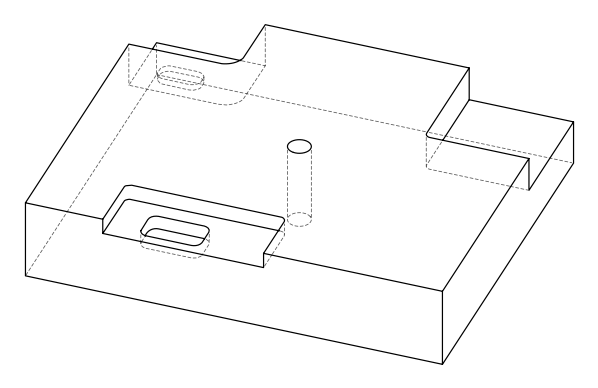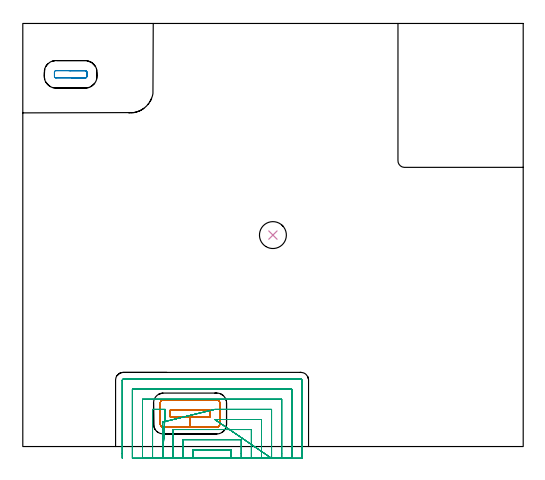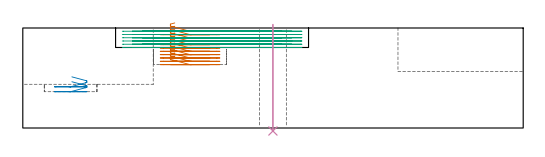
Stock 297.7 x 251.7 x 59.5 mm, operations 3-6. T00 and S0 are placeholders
(PLAN: 6 operations, 5 tool changes, 97.3 min)
(1 MILL_CORNER_NOTCH_RECTANGULAR | CORNER_NOTCH_RECTANGULAR | NXT0201_008 | Follow Part, ap 1.5, ae 75% | 64.69 min | 165100 mm3)
(2 MILL_CORNER_NOTCH_RECTANGULAR_1 | CORNER_NOTCH_RECTANGULAR_1 | UGT0201_094 | Follow Part, ap 5, ae 75% | 5.78 min | 136933 mm3)
(3 MILL_RECTANGULAR_POCKET | POCKET_RECTANGULAR_STRAIGHT | UGT0201_126 | Follow Part, ap 2, ae 75% | 4.45 min | 22370 mm3)
(4 MILL_RECTANGULAR_POCKET_1 | POCKET_RECTANGULAR_STRAIGHT_1 | NXT0201_011 | Follow Part, ap 3, ae 75% | 0.38 min | 2068 mm3)
(5 MILL_SLOT | SLOT_PARTIAL_RECTANGULAR | UGT0201_126 | Follow Part, ap 2, ae 75% | 21.79 min | 46720 mm3)
(6 INDEXABLE_INSERT_DRILL_THROUGH_HOLE_FROM_SOLID | STEP1HOLE | NXT0302_003 | 0.25 min | 11957 mm3)
(TOOL NXT0201_008 | ENDMILL 6mm [2P460-0600-NA 1630] | D6 FL26 Z6)
(TOOL UGT0201_094 | End mill 20 mm | D20 FL38 Z4)
(TOOL UGT0201_126 | Carbide End Mill 8.0 | D8 FL15 Z4)
(TOOL NXT0201_011 | ENDMILL 12mm [2P460-1200-NA 1630] | D12 FL38 Z6)
(TOOL NXT0302_003 | Index. Insert Drill 16mm [880-D1600L20-05] | D16 PA176 FL80 Z2)
(OP 3 MILL_RECTANGULAR_POCKET)
G17 G21 G94 G90
T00 M6
G54
G17 G0 G90 X90.392 Y21.8 S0 M3
G43 Z69.5 H0
Z62.5
G94 G1 X87.8 Z61.805 F250.
Y17.5 Z60.653
X99.5 Z57.518
X111.2 F500.
Y21.8
X87.8
Y17.5
X99.5
Y11.5
X115.4
G3 X117.2 Y13.3 R1.8
G1 Y26.
G3 X115.4 Y27.8 R1.8
G1 X83.6
G3 X81.8 Y26. R1.8
G1 Y13.3
G3 X83.6 Y11.5 R1.8
G1 X99.5
X100.5
G0 X90.392 Y21.8 Z60.518
G1 X87.8 Z59.823 F250.
Y17.5 Z58.671
X99.5 Z55.536
X111.2 F500.
Y21.8
X87.8
Y17.5
X99.5
Y11.5
X115.4
G3 X117.2 Y13.3 R1.8
G1 Y26.
G3 X115.4 Y27.8 R1.8
G1 X83.6
G3 X81.8 Y26. R1.8
G1 Y13.3
G3 X83.6 Y11.5 R1.8
G1 X99.5
X100.5
G0 X90.392 Y21.8 Z58.536
G1 X87.8 Z57.842 F250.
Y17.5 Z56.689
X99.5 Z53.554
X111.2 F500.
Y21.8
X87.8
Y17.5
X99.5
Y11.5
X115.4
G3 X117.2 Y13.3 R1.8
G1 Y26.
G3 X115.4 Y27.8 R1.8
G1 X83.6
G3 X81.8 Y26. R1.8
G1 Y13.3
G3 X83.6 Y11.5 R1.8
G1 X99.5
X100.5
G0 X90.392 Y21.8 Z56.554
G1 X87.8 Z55.86 F250.
Y17.5 Z54.708
X99.5 Z51.573
X111.2 F500.
Y21.8
X87.8
Y17.5
X99.5
Y11.5
X115.4
G3 X117.2 Y13.3 R1.8
G1 Y26.
G3 X115.4 Y27.8 R1.8
G1 X83.6
G3 X81.8 Y26. R1.8
G1 Y13.3
G3 X83.6 Y11.5 R1.8
G1 X99.5
X100.5
G0 X90.392 Y21.8 Z54.573
G1 X87.8 Z53.878 F250.
Y17.5 Z52.726
X99.5 Z49.591
X111.2 F500.
Y21.8
X87.8
Y17.5
X99.5
Y11.5
X115.4
G3 X117.2 Y13.3 R1.8
G1 Y26.
G3 X115.4 Y27.8 R1.8
G1 X83.6
G3 X81.8 Y26. R1.8
G1 Y13.3
G3 X83.6 Y11.5 R1.8
G1 X99.5
X100.5
G0 X90.392 Y21.8 Z52.591
G1 X87.8 Z51.896 F250.
Y17.5 Z50.744
X99.5 Z47.609
X111.2 F500.
Y21.8
X87.8
Y17.5
X99.5
Y11.5
X115.4
G3 X117.2 Y13.3 R1.8
G1 Y26.
G3 X115.4 Y27.8 R1.8
G1 X83.6
G3 X81.8 Y26. R1.8
G1 Y13.3
G3 X83.6 Y11.5 R1.8
G1 X99.5
X100.5
G0 X90.392 Y21.8 Z50.609
G1 X87.8 Z49.914 F250.
Y17.5 Z48.762
X99.5 Z45.627
X111.2 F500.
Y21.8
X87.8
Y17.5
X99.5
Y11.5
X115.4
G3 X117.2 Y13.3 R1.8
G1 Y26.
G3 X115.4 Y27.8 R1.8
G1 X83.6
G3 X81.8 Y26. R1.8
G1 Y13.3
G3 X83.6 Y11.5 R1.8
G1 X99.5
X100.5
G0 X90.392 Y21.8 Z48.627
G1 X87.8 Z47.933 F250.
Y17.5 Z46.78
X99.5 Z43.645
X111.2 F500.
Y21.8
X87.8
Y17.5
X99.5
Y11.5
X115.4
G3 X117.2 Y13.3 R1.8
G1 Y26.
G3 X115.4 Y27.8 R1.8
G1 X83.6
G3 X81.8 Y26. R1.8
G1 Y13.3
G3 X83.6 Y11.5 R1.8
G1 X99.5
X100.5
G0 X90.392 Y21.8 Z46.645
G1 X87.8 Z45.951 F250.
Y17.5 Z44.799
X99.5 Z41.664
X111.2 F500.
Y21.8
X87.8
Y17.5
X99.5
Y11.5
X115.4
G3 X117.2 Y13.3 R1.8
G1 Y26.
G3 X115.4 Y27.8 R1.8
G1 X83.6
G3 X81.8 Y26. R1.8
G1 Y13.3
G3 X83.6 Y11.5 R1.8
G1 X99.5
X100.5
G0 X90.392 Y21.8 Z44.664
G1 X87.8 Z43.969 F250.
Y17.5 Z42.817
X99.5 Z39.682
X111.2 F500.
Y21.8
X87.8
Y17.5
X99.5
Y11.5
X115.4
G3 X117.2 Y13.3 R1.8
G1 Y26.
G3 X115.4 Y27.8 R1.8
G1 X83.6
G3 X81.8 Y26. R1.8
G1 Y13.3
G3 X83.6 Y11.5 R1.8
G1 X99.5
X100.5
G0 X90.392 Y21.8 Z42.682
G1 X87.8 Z41.987 F250.
Y17.5 Z40.835
X99.5 Z37.7
X111.2 F500.
Y21.8
X87.8
Y17.5
X99.5
Y11.5
X115.4
G3 X117.2 Y13.3 R1.8
G1 Y26.
G3 X115.4 Y27.8 R1.8
G1 X83.6
G3 X81.8 Y26. R1.8
G1 Y13.3
G3 X83.6 Y11.5 R1.8
G1 X99.5
X100.5
G0 Z69.5
M5
M2
(OP 4 MILL_RECTANGULAR_POCKET_1)
G17 G21 G94 G90
T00 M6
G54
G17 G0 G90 X29.208 Y219.3 S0 M3
G43 Z69.5 H1
Z30.431
G94 G1 X37.2 Z28.289 F250.
X37.295 Z28.264
X37.533 Y219.359 Z28.198
X37.747 Y219.479 Z28.132
X37.921 Y219.653 Z28.067
X38.041 Y219.867 Z28.001
X38.1 Y220.105 Z27.935
Y222.795 Z27.214
X38.041 Y223.033 Z27.148
X37.921 Y223.247 Z27.083
X37.747 Y223.421 Z27.017
X37.533 Y223.541 Z26.951
X37.295 Y223.6 Z26.885
X37.2 Z26.86
X28.45 Z24.515
X19.7 F500.
G3 X18.8 Y222.7 R0.9
G1 Y220.2
G3 X19.7 Y219.3 R0.9
G1 X37.2
G3 X38.1 Y220.2 R0.9
G1 Y222.7
G3 X37.2 Y223.6 R0.9
G1 X28.45
X27.45
G0 X29.208 Y219.3 Z27.515
G1 X37.2 Z25.374 F250.
X37.295 Z25.349
X37.533 Y219.359 Z25.283
X37.747 Y219.479 Z25.217
X37.921 Y219.653 Z25.151
X38.041 Y219.867 Z25.085
X38.1 Y220.105 Z25.02
Y222.795 Z24.299
X38.041 Y223.033 Z24.233
X37.921 Y223.247 Z24.167
X37.747 Y223.421 Z24.102
X37.533 Y223.541 Z24.036
X37.295 Y223.6 Z23.97
X37.2 Z23.945
X28.45 Z21.6
X19.7 F500.
G3 X18.8 Y222.7 R0.9
G1 Y220.2
G3 X19.7 Y219.3 R0.9
G1 X37.2
G3 X38.1 Y220.2 R0.9
G1 Y222.7
G3 X37.2 Y223.6 R0.9
G1 X28.45
X27.45
G0 Z69.5
M5
M2
(OP 5 MILL_SLOT)
G17 G21 G94 G90
T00 M6
G54
G17 G0 G90 X124. Y-7. S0 M3
G43 Z69.5 H0
Z57.567
G94 G1 Y-4. F250.
Y-1.9 F500.
X101.2
Y-4.
Y-7. F250.
X130.
Y-4.
Y4.1 F500.
X95.2
Y-4.
Y-7. F250.
X136.
Y-4.
Y10.1 F500.
X89.2
Y-4.
Y-7. F250.
X142.
Y-4.
Y16.1 F500.
X117.2
X114.2 F250.
X148. Y-7. F500.
Y-4. F250.
Y22.1 F500.
X117.2
X114.2 F250.
X83.2 Y14.55 F500.
Y11.55 F250.
Y-4. F500.
Y-7. F250.
X84.8 Y22.1 F500.
X81.8 F250.
X77.2 F500.
Y-4.
Y-7. F250.
X154.
Y-4.
Y28.1 F500.
X71.2
Y-4.
Y-7. F250.
X160.
Y-4.
Y34.1 F500.
X65.2
Y-4.
Y-7. F250.
X166.
Y-4.
Y39.5 F500.
G3 X165.4 Y40.1 R0.6
G1 X59.8
G3 X59.2 Y39.5 R0.6
G1 Y-4.
Y-7. F250.
G0 X124. Z55.633
G1 Y-4.
Y-1.9 F500.
X101.2
Y-4.
Y-7. F250.
X130.
Y-4.
Y4.1 F500.
X95.2
Y-4.
Y-7. F250.
X136.
Y-4.
Y10.1 F500.
X89.2
Y-4.
Y-7. F250.
X142.
Y-4.
Y16.1 F500.
X117.2
X114.2 F250.
X148. Y-7. F500.
Y-4. F250.
Y22.1 F500.
X117.2
X114.2 F250.
X83.2 Y14.55 F500.
Y11.55 F250.
Y-4. F500.
Y-7. F250.
X84.8 Y22.1 F500.
X81.8 F250.
X77.2 F500.
Y-4.
Y-7. F250.
X154.
Y-4.
Y28.1 F500.
X71.2
Y-4.
Y-7. F250.
X160.
Y-4.
Y34.1 F500.
X65.2
Y-4.
Y-7. F250.
X166.
Y-4.
Y39.5 F500.
G3 X165.4 Y40.1 R0.6
G1 X59.8
G3 X59.2 Y39.5 R0.6
G1 Y-4.
Y-7. F250.
G0 X124. Z53.7
G1 Y-4.
Y-1.9 F500.
X101.2
Y-4.
Y-7. F250.
X130.
Y-4.
Y4.1 F500.
X95.2
Y-4.
Y-7. F250.
X136.
Y-4.
Y10.1 F500.
X89.2
Y-4.
Y-7. F250.
X142.
Y-4.
Y16.1 F500.
X117.2
X114.2 F250.
X148. Y-7. F500.
Y-4. F250.
Y22.1 F500.
X117.2
X114.2 F250.
X83.2 Y14.549 F500.
Y11.549 F250.
Y-4. F500.
Y-7. F250.
X84.8 Y22.1 F500.
X81.8 F250.
X77.2 F500.
Y-4.
Y-7. F250.
X154.
Y-4.
Y28.1 F500.
X71.2
Y-4.
Y-7. F250.
X160.
Y-4.
Y34.1 F500.
X65.2
Y-4.
Y-7. F250.
X166.
Y-4.
Y39.5 F500.
G3 X165.4 Y40.1 R0.6
G1 X59.8
G3 X59.2 Y39.5 R0.6
G1 Y-4.
Y-7. F250.
G0 X124. Z51.767
G1 Y-4.
Y-1.9 F500.
X101.2
Y-4.
Y-7. F250.
X130.
Y-4.
Y4.1 F500.
X95.2
Y-4.
Y-7. F250.
X136.
Y-4.
Y10.1 F500.
X89.2
Y-4.
Y-7. F250.
X142.
Y-4.
Y16.1 F500.
X117.2
X114.2 F250.
X148. Y-7. F500.
Y-4. F250.
Y22.1 F500.
X117.2
X114.2 F250.
X83.2 Y14.549 F500.
Y11.549 F250.
Y-4. F500.
Y-7. F250.
X84.8 Y22.1 F500.
X81.8 F250.
X77.2 F500.
Y-4.
Y-7. F250.
X154.
Y-4.
Y28.1 F500.
X71.2
Y-4.
Y-7. F250.
X160.
Y-4.
Y34.1 F500.
X65.2
Y-4.
Y-7. F250.
X166.
Y-4.
Y39.5 F500.
G3 X165.4 Y40.1 R0.6
G1 X59.8
G3 X59.2 Y39.5 R0.6
G1 Y-4.
Y-7. F250.
G0 X124. Z49.833
G1 Y-4.
Y-1.9 F500.
X101.2
Y-4.
Y-7. F250.
X130.
Y-4.
Y4.1 F500.
X95.2
Y-4.
Y-7. F250.
X136.
Y-4.
Y10.1 F500.
X89.2
Y-4.
Y-7. F250.
X142.
Y-4.
Y16.1 F500.
X117.2
X114.2 F250.
X148. Y-7. F500.
Y-4. F250.
Y22.1 F500.
X117.2
X114.2 F250.
X83.2 Y14.549 F500.
Y11.549 F250.
Y-4. F500.
Y-7. F250.
X84.8 Y22.1 F500.
X81.8 F250.
X77.2 F500.
Y-4.
Y-7. F250.
X154.
Y-4.
Y28.1 F500.
X71.2
Y-4.
Y-7. F250.
X160.
Y-4.
Y34.1 F500.
X65.2
Y-4.
Y-7. F250.
X166.
Y-4.
Y39.5 F500.
G3 X165.4 Y40.1 R0.6
G1 X59.8
G3 X59.2 Y39.5 R0.6
G1 Y-4.
Y-7. F250.
G0 X124. Z47.9
G1 Y-4.
Y-1.9 F500.
X101.2
Y-4.
Y-7. F250.
X130.
Y-4.
Y4.1 F500.
X95.2
Y-4.
Y-7. F250.
X136.
Y-4.
Y10.1 F500.
X89.2
Y-4.
Y-7. F250.
X142.
Y-4.
Y16.1 F500.
X117.2
X114.2 F250.
X148. Y-7. F500.
Y-4. F250.
Y22.1 F500.
X117.2
X114.2 F250.
X83.2 Y14.549 F500.
Y11.549 F250.
Y-4. F500.
Y-7. F250.
X84.8 Y22.1 F500.
X81.8 F250.
X77.2 F500.
Y-4.
Y-7. F250.
X154.
Y-4.
Y28.1 F500.
X71.2
Y-4.
Y-7. F250.
X160.
Y-4.
Y34.1 F500.
X65.2
Y-4.
Y-7. F250.
X166.
Y-4.
Y39.5 F500.
G3 X165.4 Y40.1 R0.6
G1 X59.8
G3 X59.2 Y39.5 R0.6
G1 Y-4.
Y-7. F250.
G0 Z69.5
M5
M2
(OP 6 INDEXABLE_INSERT_DRILL_THROUGH_HOLE_FROM_SOLID)
G17 G21 G94 G90
T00 M6
G54
G17 G0 G90 X148.8 Y125.8 S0 M3
G43 Z69.5 H1
G94 G81 G98 Z-1.779 F250. R61.5
G80
M5
M2
